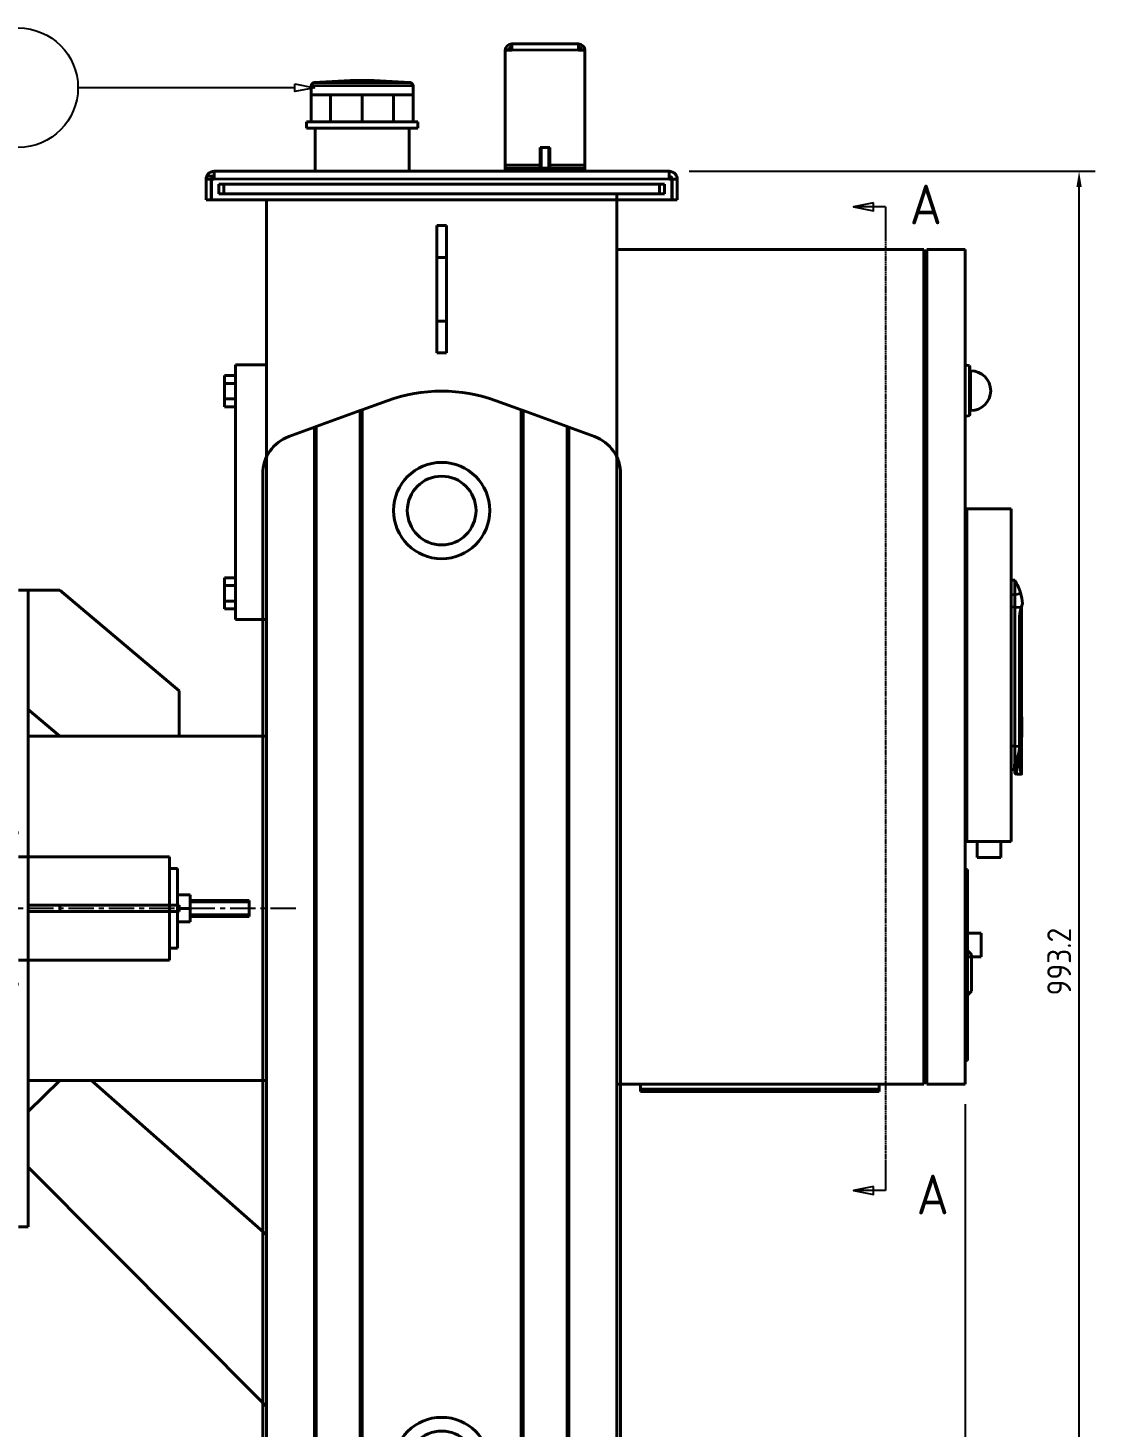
# Model space of a CAD drawing. Header units: millimetres. Extents: x 9486 to 14955, y -5687 to 1872.
# Drawn here: x 11465 to 12135, y -5046 to -4167 of the extents above; entities that cross this region are included whole.
import ezdxf

# ---------------------------------------------------------------- set-up
doc = ezdxf.new("R2010")
doc.units = ezdxf.units.MM
for name, pattern in [('CENTER', [50.8, 31.75, -6.35, 6.35, -6.35]), ('CHAIN', [0.3543, 0.2362, -0.0295, 0.0591, -0.0295]), ('DASHED', [0.2067, 0.1654, -0.0413]), ('DOUBLE_DASH_CHAIN', [1.2403, 0.6614, -0.0827, 0.1654, -0.0827, 0.1654, -0.0827])]:
    doc.linetypes.add(name, pattern=pattern)
for name, color, linetype, lineweight in [('가려진 것(ISO)', 2, 'DASHED', 18), ('가시적인 것(ISO)', 3, 'Continuous', 40), ('가시적인 좁은 것(ISO)', 3, 'Continuous', 35), ('기호(ISO)', 5, 'Continuous', 25), ('단면선(ISO)', 7, 'CHAIN', 25)]:
    doc.layers.add(name, color=color, linetype=linetype, lineweight=lineweight)
doc.styles.add('부품번호텍스트_PSTEK_POSCO', font='isocp.shx')
doc.styles.add('치수 텍스트_PSTEK_POSCO', font='isocp.shx')
doc.dimstyles.new('치수_PSTEK_POSCO', dxfattribs={"dimscale": 5, "dimtxt": 3, "dimasz": 2, "dimexe": 2, "dimexo": 2.5, "dimgap": 1, "dimtad": 1, "dimrnd": 1e-08, "dimdsep": 46, "dimtxsty": '치수 텍스트_PSTEK_POSCO', "dimcen": 0.09, "dimdle": 10, "dimclrd": 7, "dimclre": 7, "dimclrt": 2, "dimadec": 1, "dimazin": 2, "dimtfac": 1, "dimtmove": 0, "dimatfit": 3, "dimfxl": 0, "dimtolj": 1, "dimlwd": -1, "dimlwe": -1, "dimarcsym": 0})

# ---------------------------------------------------------------- blocks, each defined once
blk = doc.blocks.new('A$C76AD2E71')
at = {"layer": '가시적인 것(ISO)'}
for p, q in [((-78.81, 52.73), (-51.19, 62.79)), ((-51.19, 62.79), (-50, 63.22)), ((-51.19, 62.79), (-51.19, -662.79)), ((-34.2, 68.97), (-50, 63.22)), ((-50, 63.22), (-50, -663.22)), ((50, 63.22), (34.2, 68.97)), ((50, 63.22), (51.19, 62.79)), ((50, -663.22), (50, 63.22)), ((51.19, 62.79), (78.81, 52.73)), ((51.19, -662.79), (51.19, 62.79)), ((-80, 52.3), (-96.05, 46.46)), ((-80, 52.3), (-78.81, 52.73)), ((-80, -652.3), (-80, 52.3)), ((-78.81, -652.73), (-78.81, 52.73)), ((78.81, 52.73), (78.81, -652.73)), ((78.81, 52.73), (80, 52.3)), ((80, 52.3), (80, -652.3)), ((96.05, 46.46), (80, 52.3)), ((-112.5, 22.97), (-112.5, -622.97)), ((112.5, -622.97), (112.5, 22.97)), ((-96.05, -646.46), (-80, -652.3)), ((80, -652.3), (96.05, -646.46)), ((-78.81, -652.73), (-80, -652.3)), ((-51.19, -662.79), (-78.81, -652.73)), ((78.81, -652.73), (51.19, -662.79)), ((80, -652.3), (78.81, -652.73)), ((-50, -663.22), (-51.19, -662.79)), ((-50, -663.22), (-34.2, -668.97)), ((34.2, -668.97), (50, -663.22)), ((51.19, -662.79), (50, -663.22))]:
    blk.add_line(p, q, dxfattribs=at)
for centre, radius in [((0, 0), 30.25), ((0, 0), 21.59), ((0, -600), 30.25), ((0, -600), 21.59)]:
    blk.add_circle(centre, radius, dxfattribs=at)
for centre, radius, start, end in [((0, -25), 100, 70, 110), ((-87.5, 22.97), 25, 110, 180), ((87.5, 22.97), 25, 0, 70), ((-87.5, -622.97), 25, 180, 250), ((87.5, -622.97), 25, 290, 0), ((0, -575), 100, 250, 290)]:
    blk.add_arc(centre, radius, start, end, dxfattribs=at)
blk = doc.blocks.new('A$C43175C32')
blk.add_line((220.51, -454.5), (219, -454.5))
at = {"layer": '가시적인 것(ISO)'}
for p, q in [((0, 0), (193, 0)), ((0, 0), (0, -524.5)), ((193, 0), (193, -524.5)), ((195, 0), (219, 0)), ((195, -524.5), (195, 0)), ((219, -524.5), (219, 0)), ((193, -30), (195, -30)), ((221.69, -73.11), (218.98, -72.44)), ((221.69, -104.27), (221.69, -73.11)), ((221.98, -73.49), (221.69, -73.11)), ((221.98, -103.89), (221.98, -73.49)), ((221.98, -76.19), (222.58, -76.19)), ((221.69, -104.27), (218.98, -104.94)), ((221.98, -103.89), (221.69, -104.27)), ((221.98, -101.19), (222.58, -101.19)), ((220, -163), (248, -163)), ((220, -163), (220, -372)), ((248, -163), (248, -372)), ((219, -190), (220, -190)), ((250.27, -207.85), (248, -207.85)), ((250.27, -224.64), (250.27, -311.99)), ((254.47, -224.43), (254.47, -293.96)), ((253.22, -312), (253.22, -232)), ((254.71, -306.15), (254.71, -293.85)), ((254.47, -306.04), (254.47, -328.58)), ((250.27, -323.13), (250.27, -328.6)), ((249.77, -326.7), (248, -326.7)), ((251.27, -329.6), (254.15, -329.6)), ((219, -345), (220, -345)), ((220, -372), (248, -372)), ((226.5, -372), (226.5, -382)), ((241.5, -372), (241.5, -382)), ((226.5, -382), (241.5, -382)), ((219, -389.5), (220.5, -389.5)), ((220.5, -509.5), (220.5, -389.5)), ((219, -429.5), (229, -429.5)), ((229, -444.5), (229, -429.5)), ((219, -440.5), (220.5, -440.5)), ((219, -444.5), (229, -444.5)), ((220.5, -468.5), (220.5, -440.5)), ((223, -443), (220.5, -440.5)), ((223, -443), (223, -466)), ((220.5, -449.5), (220.51, -449.5)), ((220.5, -454.5), (220.51, -454.5)), ((220.51, -468.49), (220.51, -449.5)), ((220.51, -449.5), (220.51, -454.5)), ((223, -466), (220.5, -468.5)), ((219, -468.5), (220.5, -468.5)), ((193, -494.5), (195, -494.5)), ((220.5, -509.5), (219, -509.5)), ((0, -524.5), (193, -524.5)), ((15, -527.5), (15, -524.5)), ((15, -527.5), (165, -527.5)), ((15, -527.5), (15, -529.1)), ((18, -529.1), (18, -527.5)), ((162, -527.5), (18, -527.5)), ((162, -527.5), (162, -529.1)), ((165, -527.5), (165, -524.5)), ((165, -529.1), (165, -527.5)), ((219, -524.5), (195, -524.5)), ((15, -529.1), (18, -529.1)), ((18, -529.1), (162, -529.1)), ((162, -529.1), (165, -529.1))]:
    blk.add_line(p, q, dxfattribs=at)
for centre, radius, start, end in [((222.58, -88.69), 12.5, 270, 90), ((219.24, -226.52), 36.22, 17.17158, 31.03976), ((225.35, -224.64), 29.82, 4.33736, 17.17158), ((254.21, -293.85), 0.5, 0, 58.84147), ((254.21, -306.15), 0.5, 301.15847, 0), ((230.31, -311.88), 22.92, 330.43033, 359.7085), ((251.27, -328.6), 1, 180, 270)]:
    blk.add_arc(centre, radius, start, end, dxfattribs=at)
for points, knots in [([(250.27, -216.94), (250.27, -215.85), (250.27, -214.81), (250.27, -212.87), (250.27, -211.97), (250.27, -210.77), (250.27, -210.4), (250.27, -209.54), (250.27, -209.09), (250.27, -208.53), (250.27, -208.37), (250.27, -208.08), (250.27, -207.95), (250.27, -207.85)], [-1.437388, -1.437388, -1.437388, -1.437388, -1.077998, -1.077998, -0.718291, -0.718291, -0.538642, -0.538642, -0.269198, -0.269198, -0.134518, -0.134518, -0.000001, -0.000001, -0.000001, -0.000001]), ([(250.27, -224.64), (250.27, -223.31), (250.27, -221.99), (250.27, -220.05), (250.27, -219.41), (250.27, -218.15), (250.27, -217.54), (250.27, -216.94)], [-0.7941828, -0.7941828, -0.7941828, -0.7941828, -0.3970605, -0.3970605, -0.1985164, -0.1985164, -0.000001, -0.000001, -0.000001, -0.000001]), ([(254.37, -224.72), (254.14, -225.47), (253.9, -226.37), (253.51, -228.3), (253.35, -229.35), (253.24, -230.94), (253.22, -231.47), (253.22, -232)], [0, 0, 0, 0, 0.3390208, 0.3390208, 0.6669325, 0.6669325, 0.8249051, 0.8249051, 0.8249051, 0.8249051]), ([(255.07, -222.49), (254.98, -222.8), (254.83, -223.27), (254.56, -224.13), (254.47, -224.41), (254.37, -224.72)], [0, 0, 0, 0, 0.3156979, 0.3156979, 0.4551179, 0.4551179, 0.4551179, 0.4551179]), ([(254.47, -306.04), (254.39, -305.7), (254.29, -305.26), (254.08, -304.18), (253.96, -303.42), (253.78, -301.76), (253.74, -300.85), (253.74, -300), (253.74, -299.15), (253.78, -298.24), (253.96, -296.58), (254.08, -295.82), (254.29, -294.74), (254.39, -294.3), (254.47, -293.96)], [-0.721518, -0.721518, -0.721518, -0.721518, -0.511214, -0.511214, -0.255607, -0.255607, 0, 0, 0, 0.255607, 0.255607, 0.511214, 0.511214, 0.721518, 0.721518, 0.721518, 0.721518]), ([(250.27, -323.08), (250.27, -322.38), (250.27, -321.6), (250.27, -319.91), (250.27, -319.01), (250.27, -317.1), (250.27, -316.11), (250.27, -314.58), (250.27, -314.07), (250.27, -313.03), (250.27, -312.51), (250.27, -311.99)], [-1.252209, -1.252209, -1.252209, -1.252209, -0.938968, -0.938968, -0.625761, -0.625761, -0.312629, -0.312629, -0.156249, -0.156249, -0.000001, -0.000001, -0.000001, -0.000001]), ([(249.77, -323.45), (249.82, -323.44), (249.87, -323.43), (249.96, -323.41), (249.98, -323.4), (250.05, -323.37), (250.08, -323.34), (250.16, -323.29), (250.2, -323.25), (250.26, -323.16), (250.27, -323.12), (250.27, -323.08)], [-0.0707812, -0.0707812, -0.0707812, -0.0707812, -0.05546196, -0.05546196, -0.04764298, -0.04764298, -0.03547689, -0.03547689, -0.01721739, -0.01721739, -0.00000104, -0.00000104, -0.00000104, -0.00000104]), ([(250.27, -323.13), (250.27, -323.18), (250.27, -323.23), (250.27, -323.28), (250.27, -323.41), (250.27, -323.53), (250.27, -323.65), (250.27, -323.71), (250.27, -323.77), (250.27, -323.82), (250.27, -323.95), (250.27, -324.09), (250.27, -324.22), (250.27, -324.27), (250.27, -324.31), (250.27, -324.36), (250.27, -324.5), (250.27, -324.63), (250.27, -324.77), (250.27, -324.8), (250.27, -324.84), (250.27, -324.88), (250.27, -325.01), (250.27, -325.14), (250.27, -325.26), (250.27, -325.29), (250.27, -325.31), (250.27, -325.34), (250.27, -325.46), (250.27, -325.57), (250.27, -325.67), (250.27, -325.69), (250.27, -325.7), (250.27, -325.72), (250.27, -325.81), (250.27, -325.9), (250.27, -325.97), (250.27, -325.98), (250.27, -325.98), (250.27, -325.99), (250.27, -326.07), (250.27, -326.14), (250.27, -326.19), (250.27, -326.2), (250.27, -326.2), (250.27, -326.2)], [0.0890032, 0.0890032, 0.0890032, 0.0890032, 0.125, 0.125, 0.125, 0.2112975, 0.2112975, 0.2112975, 0.25, 0.25, 0.25, 0.3417092, 0.3417092, 0.3417092, 0.375, 0.375, 0.375, 0.4721807, 0.4721807, 0.4721807, 0.5, 0.5, 0.5, 0.6026523, 0.6026523, 0.6026523, 0.625, 0.625, 0.625, 0.7329148, 0.7329148, 0.7329148, 0.75, 0.75, 0.75, 0.8630816, 0.8630816, 0.8630816, 0.875, 0.875, 0.875, 0.9931297, 0.9931297, 0.9931297, 1, 1, 1, 1]), ([(249.77, -326.7), (249.83, -326.7), (249.9, -326.69), (249.96, -326.67), (250.02, -326.64), (250.08, -326.6), (250.12, -326.56), (250.17, -326.51), (250.21, -326.45), (250.23, -326.39), (250.26, -326.33), (250.27, -326.27), (250.27, -326.2)], [0, 0, 0, 0, 0.25, 0.25, 0.25, 0.5, 0.5, 0.5, 0.75, 0.75, 0.75, 1, 1, 1, 1]), ([(254.47, -329.48), (254.45, -329.49), (254.44, -329.5), (254.39, -329.54), (254.34, -329.56), (254.25, -329.59), (254.2, -329.6), (254.15, -329.6)], [0, 0, 0, 0, 0.00483602, 0.00483602, 0.01948513, 0.01948513, 0.03461618, 0.03461618, 0.03461618, 0.03461618]), ([(254.47, -329.48), (254.47, -329.48), (254.47, -329.48), (254.47, -329.48), (254.47, -329.47), (254.47, -329.45), (254.47, -329.43), (254.47, -329.41), (254.47, -329.38), (254.47, -329.35), (254.47, -329.32), (254.47, -329.28), (254.47, -329.25), (254.47, -329.2), (254.47, -329.16), (254.47, -329.12), (254.47, -329.07), (254.47, -329.03), (254.47, -328.99), (254.47, -328.94), (254.47, -328.9), (254.47, -328.86), (254.47, -328.82), (254.47, -328.78), (254.47, -328.75), (254.47, -328.71), (254.47, -328.67), (254.47, -328.63), (254.47, -328.6), (254.47, -328.58)], [0.5017583, 0.5017583, 0.5017583, 0.5017583, 0.5185185, 0.537037, 0.5555556, 0.5740741, 0.5925926, 0.6111111, 0.6296296, 0.6481481, 0.6666667, 0.6851852, 0.7037037, 0.7222222, 0.7407407, 0.7592593, 0.7777778, 0.7962963, 0.8148148, 0.8333333, 0.8518519, 0.8703704, 0.8888889, 0.9074074, 0.9259259, 0.9444444, 0.962963, 0.9814815, 1, 1, 1, 1])]:
    blk.add_open_spline(points, degree=3, knots=knots, dxfattribs=at)
for points in [[(255.08, -222.38), (255.09, -222.41), (255.08, -222.45), (255.07, -222.49)], [(254.15, -329.6), (254.15, -329.6), (254.15, -329.6), (254.15, -329.6)]]:
    blk.add_open_spline(points, degree=3, dxfattribs=at)
at = {"layer": '가시적인 좁은 것(ISO)'}
for p, q in [((222.58, -101.19), (222.58, -76.19)), ((250.27, -216.94), (248, -216.94)), ((250.27, -216.94), (253.84, -215.83)), ((250.27, -224.64), (248, -224.64)), ((250.27, -224.64), (254.38, -224.64)), ((253.2, -312), (253.2, -232)), ((253.22, -232), (253.2, -232)), ((254.21, -304.84), (254.21, -295.16)), ((250.27, -311.99), (248, -311.99)), ((253.03, -314.83), (253.03, -320.35)), ((253.22, -312), (253.2, -312)), ((251.27, -321.14), (251.27, -329.6)), ((252.56, -320.35), (251.6, -320.35)), ((252.56, -317.33), (252.56, -320.35)), ((252.56, -320.35), (253.03, -320.35))]:
    blk.add_line(p, q, dxfattribs=at)
blk.add_arc((230.31, -311.88), 22.89, 330.70722, 359.70818, dxfattribs=at)
for centre, major_axis, ratio, start_param, end_param in [((254.09, -224.64), (0.287, -0.089), 0.71712, 6.283185, 6.690124), ((230.26, -311.93), (-25.09, 0.07), 0.000199, 2.493928, 2.724174)]:
    blk.add_ellipse(centre, major_axis=major_axis, ratio=ratio, start_param=start_param, end_param=end_param, dxfattribs=at)
for points, knots in [([(253.2, -232), (253.2, -231.71), (253.2, -231.43), (253.21, -231.15), (253.22, -230.87), (253.24, -230.6), (253.26, -230.32), (253.28, -230.05), (253.3, -229.78), (253.33, -229.52), (253.36, -229.26), (253.39, -229.02), (253.43, -228.77), (253.46, -228.52), (253.5, -228.27), (253.55, -228.01), (253.59, -227.75), (253.65, -227.48), (253.7, -227.21), (253.76, -226.93), (253.82, -226.65), (253.89, -226.37), (253.96, -226.08), (254.04, -225.79), (254.12, -225.5), (254.2, -225.21), (254.29, -224.92), (254.38, -224.64)], [0, 0, 0, 0, 0.111111, 0.111111, 0.111111, 0.222222, 0.222222, 0.222222, 0.333333, 0.333333, 0.333333, 0.444444, 0.444444, 0.444444, 0.555556, 0.555556, 0.555556, 0.666667, 0.666667, 0.666667, 0.777778, 0.777778, 0.777778, 0.888889, 0.888889, 0.888889, 1, 1, 1, 1]), ([(254.38, -224.64), (254.48, -224.29), (254.58, -223.98), (254.67, -223.7), (254.68, -223.65), (254.7, -223.6), (254.71, -223.56), (254.78, -223.33), (254.84, -223.13), (254.9, -222.95), (254.93, -222.88), (254.95, -222.81), (254.97, -222.74), (255.01, -222.61), (255.05, -222.49), (255.08, -222.38)], [0, 0, 0, 0, 0.3333333, 0.3333333, 0.3333333, 0.3890388, 0.3890388, 0.3890388, 0.6666667, 0.6666667, 0.6666667, 0.7764006, 0.7764006, 0.7764006, 0.999997, 0.999997, 0.999997, 0.999997]), ([(249.77, -323.45), (249.77, -323.73), (249.77, -324.37), (249.77, -325.28), (249.77, -326.14), (249.77, -326.54), (249.77, -326.7)], [0, 0, 0, 0, 0.176055, 0.416339, 0.683433, 1, 1, 1, 1]), ([(252.56, -320.35), (252.56, -320.9), (252.58, -321.46), (252.62, -322.01), (252.62, -322.02), (252.62, -322.03), (252.62, -322.04), (252.65, -322.58), (252.7, -323.12), (252.77, -323.64), (252.77, -323.66), (252.77, -323.68), (252.78, -323.69), (252.84, -324.21), (252.92, -324.71), (253.01, -325.19), (253.01, -325.21), (253.01, -325.23), (253.02, -325.25), (253.1, -325.72), (253.2, -326.15), (253.29, -326.56), (253.29, -326.58), (253.3, -326.61), (253.31, -326.63), (253.4, -327.02), (253.49, -327.38), (253.58, -327.7), (253.58, -327.73), (253.59, -327.75), (253.6, -327.78), (253.68, -328.09), (253.76, -328.36), (253.83, -328.6), (253.84, -328.62), (253.84, -328.64), (253.85, -328.67), (253.92, -328.89), (253.98, -329.08), (254.02, -329.22), (254.03, -329.24), (254.03, -329.25), (254.04, -329.27), (254.08, -329.4), (254.11, -329.5), (254.13, -329.55), (254.13, -329.56), (254.13, -329.56), (254.14, -329.57), (254.14, -329.59), (254.15, -329.6), (254.15, -329.6)], [0, 0, 0, 0, 0.0588235, 0.0588235, 0.0588235, 0.0597082, 0.0597082, 0.0597082, 0.1176471, 0.1176471, 0.1176471, 0.1194131, 0.1194131, 0.1194131, 0.1764706, 0.1764706, 0.1764706, 0.1791178, 0.1791178, 0.1791178, 0.2352941, 0.2352941, 0.2352941, 0.2388317, 0.2388317, 0.2388317, 0.2941176, 0.2941176, 0.2941176, 0.2985477, 0.2985477, 0.2985477, 0.3529412, 0.3529412, 0.3529412, 0.3582503, 0.3582503, 0.3582503, 0.4117647, 0.4117647, 0.4117647, 0.4179581, 0.4179581, 0.4179581, 0.4705882, 0.4705882, 0.4705882, 0.4776709, 0.4776709, 0.4776709, 0.5035839, 0.5035839, 0.5035839, 0.5035839]), ([(253.03, -320.35), (253.03, -320.85), (253.05, -321.35), (253.08, -321.85), (253.11, -322.35), (253.16, -322.85), (253.22, -323.33), (253.29, -323.81), (253.36, -324.29), (253.45, -324.73), (253.53, -325.18), (253.62, -325.61), (253.72, -326), (253.81, -326.39), (253.91, -326.75), (254, -327.08), (254.09, -327.4), (254.18, -327.69), (254.26, -327.95), (254.34, -328.2), (254.41, -328.41), (254.47, -328.58)], [0, 0, 0, 0, 0.142857, 0.142857, 0.142857, 0.285714, 0.285714, 0.285714, 0.428571, 0.428571, 0.428571, 0.571429, 0.571429, 0.571429, 0.714286, 0.714286, 0.714286, 0.857143, 0.857143, 0.857143, 1, 1, 1, 1])]:
    blk.add_open_spline(points, degree=3, knots=knots, dxfattribs=at)
blk = doc.blocks.new('A$C1FEC4422')
at = {"layer": '가시적인 것(ISO)'}
for p, q in [((-182.46, 75), (-175.46, 75)), ((-175.46, 75), (-175.46, 70)), ((-190.46, 46.14), (-190.46, 67)), ((-185.46, 67), (-185.46, 46.14)), ((-175.46, 70), (-182.46, 70)), ((-351, 22.82), (-331.43, 49.76)), ((-331.43, 49.76), (-331.43, -49.76)), ((-326, 48), (-326, -48)), ((-295.79, 30), (-281.43, 49.76)), ((-281.43, 49.76), (-281.43, -49.76)), ((-276, 48), (-276, -48)), ((-245.79, 30), (-231.43, 49.76)), ((-231.43, 49.76), (-231.43, -49.76)), ((-226, 48), (-226, -48)), ((-185.46, 49.49), (-190.46, 49.49)), ((-190.46, 46.14), (-190.46, -46.14)), ((-185.46, 30), (-181, 51)), ((-185.46, 46.14), (-185.46, -46.14)), ((-181, 51), (-181, -51)), ((-161, 51), (-181, 51)), ((-156, 47.5), (-161, 47.5)), ((-185.46, 37.49), (-190.46, 37.49)), ((-190.46, 36), (-185.46, 36)), ((-182.46, 43.14), (-175.46, 43.14)), ((-182.46, 43.14), (-182.46, 38.14)), ((-175.46, 38.14), (-182.46, 38.14)), ((-182.46, 38.14), (-182.46, -38.14)), ((-175.46, 43.14), (-175.46, 38.14)), ((-175.46, 38.14), (-175.46, -38.14)), ((-371, 22.5), (-366, 27.5)), ((-366, 27.5), (-366, -27.5)), ((-356, 27.5), (-366, 27.5)), ((-356, 27.5), (-356, -27.5)), ((-295.79, 30), (-326, 30)), ((-295.79, 30), (-295.79, -30)), ((-245.79, 30), (-276, 30)), ((-245.79, 30), (-245.79, -30)), ((-185.46, 30), (-226, 30)), ((-61, 32.5), (-156, 32.5)), ((-61, 32.5), (-61, -32.5)), ((-396, 22.5), (-481, 22.5)), ((-481, 22.5), (-481, -22.5)), ((-371, 15), (-396, 22.5)), ((-371, 22.5), (-371, -22.5)), ((-351, 22.82), (-356, 22.82)), ((-351, 22.82), (-351, -22.82)), ((-56, 25), (-61, 25)), ((-56, 25), (-56, -25)), ((-150, 2), (-130, 2)), ((-150, 0), (-150, 2)), ((-150, -2), (-150, 0)), ((-130, 2), (-55, 2)), ((-130, 2), (-130, -2)), ((-56, 8.5), (-48, 8.5)), ((-55, 2), (-55, -2)), ((-55, 0), (-48, 0)), ((-48, 8.5), (-48, 0)), ((-11, 5), (-48, 5)), ((-11, 4.1), (-48, 4.1)), ((-48, 0), (-48, -8.5)), ((-11, 5), (-11, -5)), ((-130, -2), (-150, -2)), ((-55, -2), (-130, -2)), ((-56, -8.5), (-48, -8.5)), ((-48, -4.1), (-11, -4.1)), ((-11, -5), (-48, -5)), ((-396, -22.5), (-371, -15)), ((-481, -22.5), (-396, -22.5)), ((-371, -22.5), (-366, -27.5)), ((-351, -22.82), (-356, -22.82)), ((-351, -22.82), (-331.43, -49.76)), ((-56, -25), (-61, -25)), ((-356, -27.5), (-366, -27.5)), ((-295.79, -30), (-326, -30)), ((-295.79, -30), (-281.43, -49.76)), ((-245.79, -30), (-276, -30)), ((-245.79, -30), (-231.43, -49.76)), ((-185.46, -30), (-226, -30)), ((-185.46, -30), (-181, -51)), ((-61, -32.5), (-156, -32.5)), ((-190.46, -36), (-185.46, -36)), ((-185.46, -37.49), (-190.46, -37.49)), ((-182.46, -38.14), (-175.46, -38.14)), ((-182.46, -38.14), (-182.46, -43.14)), ((-175.46, -43.14), (-182.46, -43.14)), ((-175.46, -38.14), (-175.46, -43.14)), ((-190.46, -67), (-190.46, -46.14)), ((-185.46, -49.49), (-190.46, -49.49)), ((-185.46, -46.14), (-185.46, -67)), ((-161, -51), (-181, -51)), ((-156, -47.5), (-161, -47.5)), ((-182.46, -70), (-175.46, -70)), ((-175.46, -70), (-175.46, -75)), ((-175.46, -75), (-182.46, -75))]:
    blk.add_line(p, q, dxfattribs=at)
for centre in [(-461, 0), (-416, 0)]:
    blk.add_circle(centre, 7, dxfattribs=at)
for centre, radius, start, end in [((-182.46, 67), 8, 90, 180), ((-182.46, 67), 3, 90, 180), ((-329, 48), 3, 0, 144), ((-279, 48), 3, 0, 144), ((-229, 48), 3, 0, 144), ((-182.46, 46.14), 8, 180, 270), ((-182.46, 46.14), 3, 180, 270), ((-182.46, -46.14), 8, 90, 180), ((-182.46, -46.14), 3, 90, 180), ((-329, -48), 3, 216, 0), ((-279, -48), 3, 216, 0), ((-229, -48), 3, 216, 0), ((-182.46, -67), 8, 180, 270), ((-182.46, -67), 3, 180, 270)]:
    blk.add_arc(centre, radius, start, end, dxfattribs=at)
blk = doc.blocks.new('A$C3CC857F4')
at = {"layer": '가시적인 것(ISO)'}
for p, q in [((44, 76), (44, 80)), ((44, 80), (86, 80)), ((86, 80), (86, 76)), ((44, 76), (40, 76)), ((40, 4), (40, 76)), ((90, 76), (86, 76)), ((90, 76), (90, 4)), ((-82, 48), (-82, 53.66)), ((-18, 48), (-18, 53.66)), ((-82, 48), (-75.89, 48)), ((-82, 31), (-82, 48)), ((-75.89, 48), (-69.78, 48)), ((-69.78, 48), (-59.89, 48)), ((-69.78, 31), (-69.78, 48)), ((-59.89, 48), (-50, 48)), ((-50, 48), (-40.11, 48)), ((-50, 31), (-50, 48)), ((-40.11, 48), (-30.22, 48)), ((-30.22, 48), (-24.11, 48)), ((-30.22, 31), (-30.22, 48)), ((-24.11, 48), (-18, 48)), ((-18, 31), (-18, 48)), ((-15, 31), (-85, 31)), ((-85, 27), (-85, 31)), ((-85, 27), (-15, 27)), ((-79.5, 0), (-79.5, 27)), ((-20.5, 0), (-20.5, 27)), ((-15, 27), (-15, 31)), ((68, 15), (62, 15)), ((62, 2), (62, 15)), ((68, 2), (68, 15)), ((-143, 0), (143, 0)), ((40, 2), (40, 4)), ((43, 2), (40, 2)), ((40, 2), (40, 0)), ((43, 0), (43, 2)), ((43, 2), (87, 2)), ((90, 2), (87, 2)), ((87, 2), (87, 0)), ((90, 2), (90, 4)), ((90, 0), (90, 2)), ((-144.8, -5), (-148, -5)), ((-148, -5), (-148, -18)), ((-144.8, -18), (-144.8, -5)), ((-143, -5), (-144.73, -5)), ((-144.73, -5), (-144.73, -18)), ((144.73, -5), (143, -5)), ((144.73, -5), (144.73, -18)), ((144.8, -18), (144.8, -5)), ((144.8, -5), (148, -5)), ((148, -5), (148, -18)), ((-148, -18), (-144.8, -18)), ((144.73, -18), (-144.73, -18)), ((148, -18), (144.8, -18))]:
    blk.add_line(p, q, dxfattribs=at)
for centre, radius, start, end in [((44, 76), 4, 90, 180), ((86, 76), 4, 0, 90), ((44, 76), 2, 90, 180), ((86, 76), 2, 0, 90), ((-80, 53.66), 2, 95.13004, 180), ((-50, -280.51), 337.51, 84.86996, 95.13004), ((-20, 53.66), 2, 0, 84.86996)]:
    blk.add_arc(centre, radius, start, end, dxfattribs=at)
for points, knots in [([(-143, 0), (-144.51, 0), (-145.99, -0.72), (-146.93, -1.9), (-147.24, -2.3), (-147.49, -2.73), (-147.66, -3.2)], [0, 0, 0, 0, 0.5750446, 0.5750446, 0.5750446, 0.7655534, 0.7655534, 0.7655534, 0.7655534]), ([(-143, 0), (-143, -0.29), (-143, -0.72), (-143, -1.9), (-143, -2.3), (-143, -2.73), (-143, -3.2)], [0, 0, 0, 0, 0.5750446, 0.5750446, 0.5750446, 0.7655534, 0.7655534, 0.7655534, 0.7655534]), ([(143, 0), (143, -0.29), (143, -0.72), (143, -1.9), (143, -2.3), (143, -2.73), (143, -3.2)], [0, 0, 0, 0, 0.5750446, 0.5750446, 0.5750446, 0.7655534, 0.7655534, 0.7655534, 0.7655534]), ([(143, 0), (144.51, 0), (145.99, -0.72), (146.93, -1.9), (147.62, -2.78), (148, -3.89), (148, -5)], [0, 0, 0, 0, 0.575045, 0.575045, 0.575045, 1, 1, 1, 1]), ([(-144.8, -5), (-144.8, -4.3), (-144.35, -3.62), (-143.71, -3.35), (-143.49, -3.25), (-143.24, -3.2), (-143, -3.2)], [-1, -1, -1, -1, -0.257621, -0.257621, -0.257621, 0, 0, 0, 0]), ([(144.8, -5), (144.8, -4.3), (144.35, -3.62), (143.71, -3.35), (143.49, -3.25), (143.24, -3.2), (143, -3.2)], [-1, -1, -1, -1, -0.257621, -0.257621, -0.257621, 0, 0, 0, 0])]:
    blk.add_open_spline(points, degree=3, knots=knots, dxfattribs=at)
for points in [[(-147.66, -3.2), (-147.89, -3.77), (-148, -4.39), (-148, -5)], [(-143, -3.2), (-143, -3.77), (-143, -4.39), (-143, -5)], [(143, -3.2), (143, -3.77), (143, -4.39), (143, -5)]]:
    blk.add_open_spline(points, degree=3, dxfattribs=at)
at = {"layer": '가시적인 좁은 것(ISO)'}
for p, q in [((86, 76), (44, 76)), ((-18, 53.66), (-82, 53.66)), ((-80.18, 55.65), (-19.82, 55.65)), ((62.6, 15), (62.6, 2)), ((62.6, 15), (62.6, 2)), ((67.4, 2), (67.4, 15)), ((67.4, 2), (67.4, 15)), ((40, 4), (62, 4)), ((68, 4), (90, 4)), ((-143, -3.2), (-147.66, -3.2)), ((143, -5), (-143, -5))]:
    blk.add_line(p, q, dxfattribs=at)
blk = doc.blocks.new('2dTransSection2')
at = {"layer": '단면선(ISO)', "linetype": 'Continuous'}
for p, q in [((401.03, 298.21), (398.53, 297.71)), ((401.03, 297.71), (398.53, 297.71)), ((398.53, 297.71), (401.03, 297.21)), ((401.03, 297.21), (401.03, 298.21)), ((402.53, 297.71), (401.03, 297.71)), ((402.53, 297.71), (402.53, 293.91)), ((402.53, 177.9), (402.53, 174.1)), ((401.03, 174.6), (398.53, 174.1)), ((401.03, 173.6), (401.03, 174.6)), ((401.03, 174.1), (398.53, 174.1)), ((398.53, 174.1), (401.03, 173.6)), ((402.53, 174.1), (401.03, 174.1))]:
    blk.add_line(p, q, dxfattribs=at)
at = {"layer": '단면선(ISO)', "linetype": 'DOUBLE_DASH_CHAIN'}
blk.add_line((402.53, 297.71), (402.53, 174.1), dxfattribs=at)
at = {"layer": '단면선(ISO)', "linetype": 'Continuous', "flags": 128}
for points in [[(401.03, 298.21), (398.53, 297.71), (401.03, 297.21), (401.03, 298.21)], [(401.03, 174.6), (398.53, 174.1), (401.03, 173.6), (401.03, 174.6)]]:
    blk.add_lwpolyline(points, dxfattribs=at)
at = {"layer": '단면선(ISO)'}
for points in [[(401.03, 298.21), (398.53, 297.71), (401.03, 297.21), (401.03, 298.21)], [(401.03, 174.6), (398.53, 174.1), (401.03, 173.6), (401.03, 174.6)]]:
    blk.add_solid(points, dxfattribs=at)
at = {"layer": '단면선(ISO)', "char_height": 5, "attachment_point": 7, "style": '부품번호텍스트_PSTEK_POSCO'}
for insert in [(405.59, 295.49), (406.46, 171.08)]:
    blk.add_mtext('A', dxfattribs=dict(at, insert=insert))
blk = doc.blocks.new('*D482')
at = {"color": 7}
for p, q in [((12053.82, -4842.82), (12053.82, -5440.33)), ((10973.82, -4932.32), (10973.82, -5440.33)), ((10983.82, -5430.33), (12043.82, -5430.33))]:
    blk.add_line(p, q, dxfattribs=at)
for points in [[(10983.82, -5428.66), (10983.82, -5431.99), (10973.82, -5430.33)], [(12043.82, -5428.66), (12043.82, -5431.99), (12053.82, -5430.33)]]:
    blk.add_solid(points, dxfattribs=at)
at = {"layer": 'Defpoints', "color": 0}
for p in [(12053.82, -4830.32), (10973.82, -4919.82), (12053.82, -5430.33)]:
    blk.add_point(p, dxfattribs=at)
at = {"color": 2, "insert": (11513.82, -5417.83), "char_height": 15, "attachment_point": 5, "style": '치수 텍스트_PSTEK_POSCO'}
blk.add_mtext('\\A1;1080', dxfattribs=at)
blk = doc.blocks.new('*D483')
at = {"color": 7}
for p, q in [((11880.32, -4256.62), (12135.47, -4256.62)), ((12125.47, -5239.82), (12125.47, -4266.62)), ((12033.32, -5249.82), (12135.47, -5249.82))]:
    blk.add_line(p, q, dxfattribs=at)
for points in [[(12123.8, -4266.62), (12127.14, -4266.62), (12125.47, -4256.62)], [(12123.8, -5239.82), (12127.14, -5239.82), (12125.47, -5249.82)]]:
    blk.add_solid(points, dxfattribs=at)
at = {"layer": 'Defpoints', "color": 0}
for p in [(11867.82, -4256.62), (12125.47, -4256.62), (12020.82, -5249.82)]:
    blk.add_point(p, dxfattribs=at)
at = {"color": 2, "insert": (12112.96, -4753.22), "char_height": 15, "attachment_point": 5, "rotation": 90, "style": '치수 텍스트_PSTEK_POSCO'}
blk.add_mtext('\\A1;993.2', dxfattribs=at)

msp = doc.modelspace()

# ---------------------------------------------------------------- linework, layer by layer
at = {"color": 1, "linetype": 'CENTER', "ltscale": 0.5}
msp.add_line((11633.138, -4719.817), (10874.687, -4719.817), dxfattribs=at)
at = {"layer": '가시적인 것(ISO)'}
for p, q in [((11584.818, -4264.817), (11864.818, -4264.817)), ((11584.818, -4264.817), (11584.818, -4270.817)), ((11587.818, -4270.817), (11587.818, -4264.817)), ((11861.818, -4264.817), (11587.818, -4264.817)), ((11861.818, -4264.817), (11861.818, -4270.817)), ((11864.818, -4270.817), (11864.818, -4264.817)), ((11584.818, -4270.817), (11587.818, -4270.817)), ((11587.818, -4270.817), (11861.818, -4270.817)), ((11614.818, -4274.617), (11614.818, -5155.317)), ((11834.818, -5155.317), (11834.818, -4270.817)), ((11861.818, -4270.817), (11864.818, -4270.817)), ((11721.818, -4290.817), (11727.818, -4290.817)), ((11721.818, -4370.817), (11721.818, -4290.817)), ((11727.818, -4370.817), (11727.818, -4290.817)), ((11721.818, -4310.817), (11727.818, -4310.817)), ((11721.818, -4350.817), (11727.818, -4350.817)), ((11721.818, -4370.817), (11727.818, -4370.817)), ((11595.318, -4385.317), (11595.318, -4378.317)), ((11614.818, -4378.317), (11595.318, -4378.317)), ((11595.318, -4385.002), (11588.318, -4385.002)), ((11588.318, -4389.909), (11588.318, -4385.002)), ((11595.318, -4531.317), (11595.318, -4385.317)), ((11595.318, -4389.909), (11588.318, -4389.909)), ((11588.318, -4399.724), (11588.318, -4389.909)), ((11595.318, -4399.724), (11588.318, -4399.724)), ((11588.318, -4404.631), (11588.318, -4399.724)), ((11595.318, -4404.631), (11588.318, -4404.631)), ((11595.318, -4512.002), (11588.318, -4512.002)), ((11588.318, -4516.909), (11588.318, -4512.002)), ((11464.818, -4519.817), (11458.818, -4519.817)), ((11464.818, -4519.817), (11464.818, -4519.827)), ((11484.818, -4519.817), (11464.818, -4519.817)), ((11464.818, -4717.817), (11464.818, -4519.827)), ((11559.818, -4583.004), (11484.818, -4519.817)), ((11595.318, -4516.909), (11588.318, -4516.909)), ((11588.318, -4526.724), (11588.318, -4516.909)), ((11595.318, -4526.724), (11588.318, -4526.724)), ((11588.318, -4531.631), (11588.318, -4526.724)), ((11595.318, -4531.631), (11588.318, -4531.631)), ((11595.318, -4538.317), (11595.318, -4531.317)), ((11595.318, -4538.317), (11614.818, -4538.317)), ((11559.818, -4611.667), (11559.818, -4583.004)), ((11464.818, -4594.817), (11484.818, -4611.667)), ((11484.818, -4611.667), (11464.818, -4611.667)), ((11484.818, -4611.667), (11559.818, -4611.667)), ((11614.818, -4611.667), (11559.818, -4611.667)), ((11464.818, -4919.817), (11464.818, -4721.817)), ((11484.818, -4827.967), (11464.818, -4847.37)), ((11484.818, -4827.967), (11464.818, -4827.967)), ((11504.818, -4827.967), (11484.818, -4827.967)), ((11614.818, -4924.889), (11504.818, -4827.967)), ((11614.818, -4827.967), (11504.818, -4827.967)), ((11614.818, -5032.719), (11464.818, -4882.37)), ((11464.818, -4919.817), (11458.818, -4919.817))]:
    msp.add_line(p, q, dxfattribs=at)
at = {"layer": '기호(ISO)', "color": 7}
for p, q in [((11632.482, -4204.129), (11496.224, -4204.129)), ((11644.982, -4204.129), (11632.482, -4206.629))]:
    msp.add_line(p, q, dxfattribs=at)
at = {"layer": '기호(ISO)', "color": 7, "flags": 128}
msp.add_lwpolyline([(11632.482, -4201.629), (11644.982, -4204.129), (11632.482, -4206.629), (11632.482, -4201.629)], dxfattribs=at)
at = {"layer": '기호(ISO)'}
msp.add_circle((11458.724, -4204.129), 37.5, dxfattribs=at)
at = {"layer": '기호(ISO)', "color": 7}
msp.add_solid([(11632.482, -4201.629), (11644.982, -4204.129), (11632.482, -4206.629), (11632.482, -4201.629)], dxfattribs=at)

# ---------------------------------------------------------------- block references
for name, p in [('A$C3CC857F4', (11724.818, -4256.617)), ('A$C43175C32', (11834.818, -4305.817)), ('A$C76AD2E71', (11724.818, -4469.817))]:
    msp.add_blockref(name, p)
at = {"layer": '가려진 것(ISO)', "ltscale": 6.774525}
msp.add_blockref('A$C1FEC4422', (11614.818, -4719.817), dxfattribs=at)
at = {"layer": '단면선(ISO)', "xscale": 5, "yscale": 5, "zscale": 5}
msp.add_blockref('2dTransSection2', (9991.087, -5767.509), dxfattribs=at)

# ---------------------------------------------------------------- dimensions: what is measured, and where the dimension line sits
dim = msp.add_linear_dim(base=(12125.47, -4256.617), p1=(12020.818, -5249.817), p2=(11867.818, -4256.617), angle=90, dimstyle='치수_PSTEK_POSCO')
dim.commit()
dim.dimension.update_dxf_attribs({"geometry": '*D483', "text_midpoint": (12112.961, -4753.217)})
dim = msp.add_linear_dim(base=(12053.818, -5430.327), p1=(10973.818, -4919.817), p2=(12053.818, -4830.317), dimstyle='치수_PSTEK_POSCO')
dim.commit()
dim.dimension.update_dxf_attribs({"geometry": '*D482', "text_midpoint": (11513.818, -5417.827)})

doc.saveas('drawing.dxf')
